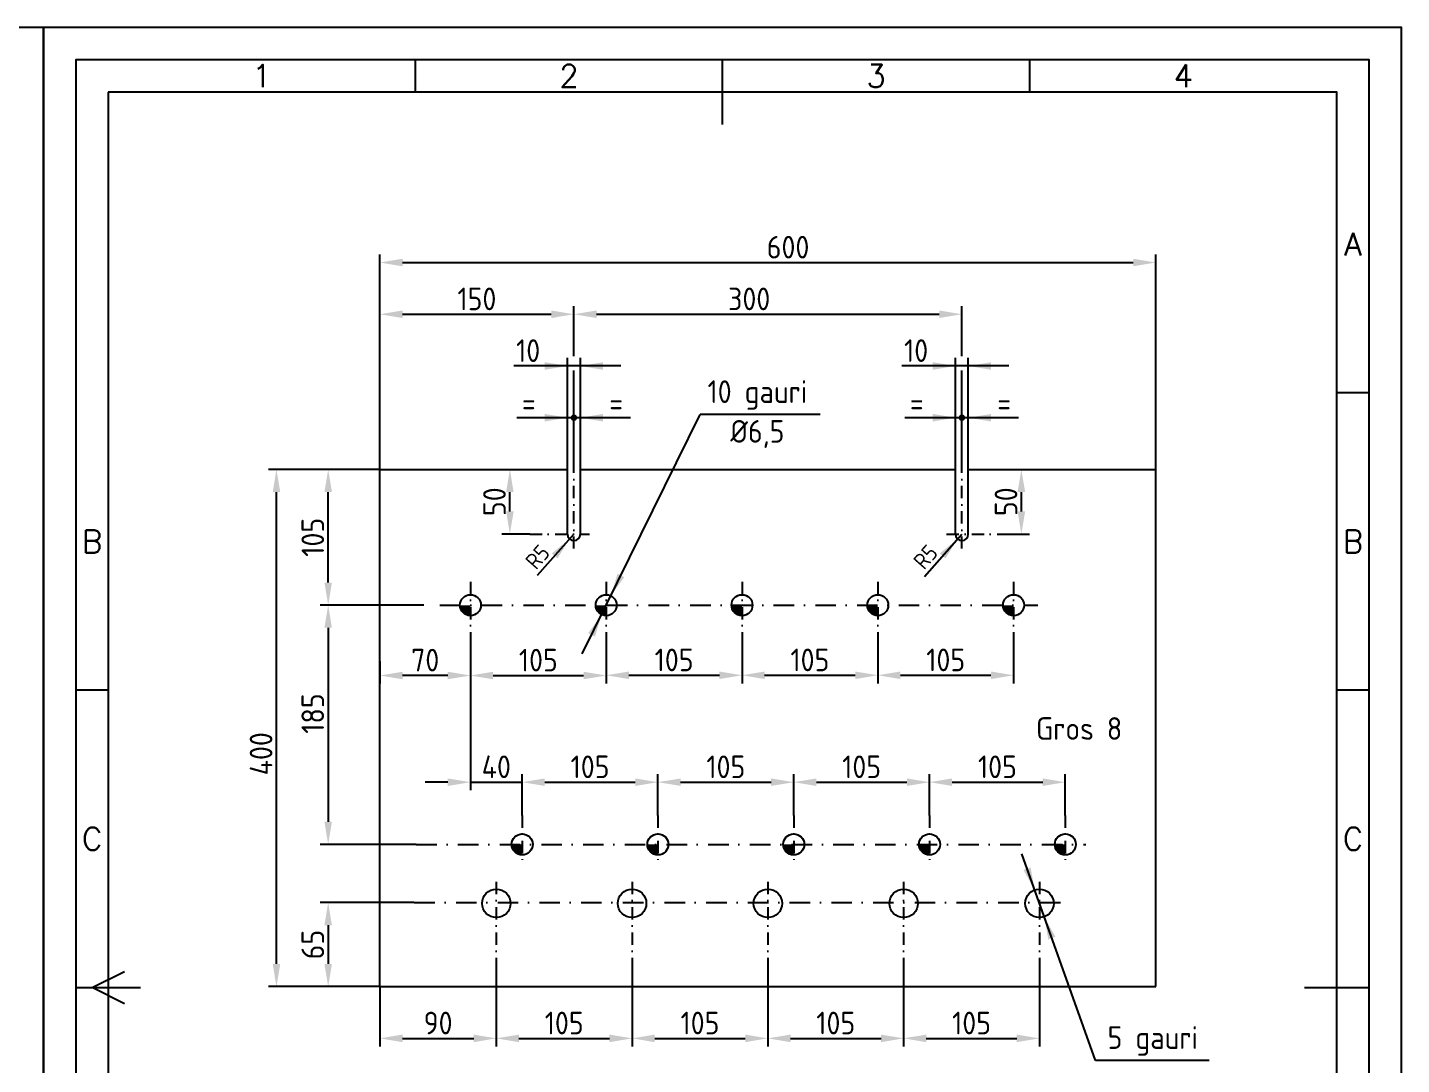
# Model space of a CAD drawing. Header units: millimetres. Extents: x 156 to 786, y 63 to 360.
# Drawn here: x 573.8 to 786.3, y 199.9 to 360.3 of the extents above; entities that cross this region are included whole.
import ezdxf
from ezdxf.enums import TextEntityAlignment as Align

# ---------------------------------------------------------------- set-up
doc = ezdxf.new("R2010")
doc.units = ezdxf.units.MM
doc.linetypes.add('DASHDOT', pattern=[25.4, 12.7, -6.35, 0, -6.35])
doc.linetypes.add('DASHDOT2', pattern=[12.7, 6.35, -3.175, 0, -3.175])
for name, color, linetype in [('AXE', 1, 'DASHDOT2'), ('COTE', 1, 'DASHDOT2'), ('LIN_GR', 3, 'Continuous')]:
    doc.layers.add(name, color=color, linetype=linetype)
doc.styles.add('ISO', font='SIMPLEX.shx')
doc.styles.add('ISOCPR', font='isocp.shx')
doc.dimstyles.new('ISO-25', dxfattribs={"dimtxt": 2.5, "dimasz": 2.5, "dimexe": 1.25, "dimexo": 0.625, "dimtad": 1, "dimtxsty": 'Standard', "dimcen": 2.5, "dimadec": 0, "dimazin": 0, "dimtfac": 1, "dimtmove": 0, "dimatfit": 3, "dimfxl": 1, "dimarcsym": 0})

# ---------------------------------------------------------------- blocks, each defined once
blk = doc.blocks.new('*D15')
at = {"layer": 'COTE', "color": 1, "linetype": 'Continuous', "transparency": 16777216}
for p, q in [((628.26, 291.98), (611.01, 291.98)), ((612.26, 215.48), (612.26, 288.48)), ((628.26, 211.98), (611.01, 211.98))]:
    blk.add_line(p, q, dxfattribs=at)
for points in [[(611.68, 288.48), (612.84, 288.48), (612.26, 291.98)], [(611.68, 215.48), (612.84, 215.48), (612.26, 211.98)]]:
    blk.add_solid(points, dxfattribs=at)
at = {"layer": 'Defpoints', "color": 0, "linetype": 'Continuous', "transparency": 16777216}
for p in [(612.26, 291.98), (628.26, 291.98), (628.26, 211.98)]:
    blk.add_point(p, dxfattribs=at)
at = {"layer": 'COTE', "color": 1, "linetype": 'Continuous', "transparency": 16777216, "insert": (609.88, 248), "char_height": 3.5, "attachment_point": 5, "rotation": 90, "style": 'ISOCPR'}
blk.add_mtext('400', dxfattribs=at)
blk = doc.blocks.new('*D16')
at = {"layer": 'COTE', "color": 1, "linetype": 'Continuous', "transparency": 16777216}
for p, q in [((628.26, 291.98), (619.01, 291.98)), ((620.26, 274.48), (620.26, 288.48)), ((635.05, 270.98), (619.01, 270.98))]:
    blk.add_line(p, q, dxfattribs=at)
for points in [[(619.68, 288.48), (620.84, 288.48), (620.26, 291.98)], [(619.68, 274.48), (620.84, 274.48), (620.26, 270.98)]]:
    blk.add_solid(points, dxfattribs=at)
at = {"layer": 'Defpoints', "color": 0, "linetype": 'Continuous', "transparency": 16777216}
for p in [(620.26, 291.98), (628.26, 291.98), (635.05, 270.98)]:
    blk.add_point(p, dxfattribs=at)
at = {"layer": 'COTE', "color": 1, "linetype": 'Continuous', "transparency": 16777216, "insert": (617.88, 281.48), "char_height": 3.5, "attachment_point": 5, "rotation": 90, "style": 'ISOCPR'}
blk.add_mtext('105', dxfattribs=at)
blk = doc.blocks.new('*D17')
at = {"layer": 'COTE', "color": 1, "linetype": 'Continuous', "transparency": 16777216}
for p, q in [((709.26, 216.22), (709.26, 202.73)), ((730.26, 216.02), (730.26, 202.73)), ((712.76, 203.98), (726.76, 203.98))]:
    blk.add_line(p, q, dxfattribs=at)
for points in [[(712.76, 204.56), (712.76, 203.39), (709.26, 203.98)], [(726.76, 204.56), (726.76, 203.39), (730.26, 203.98)]]:
    blk.add_solid(points, dxfattribs=at)
at = {"layer": 'Defpoints', "color": 0, "linetype": 'Continuous', "transparency": 16777216}
for p in [(709.26, 216.22), (730.26, 216.02), (730.26, 203.98)]:
    blk.add_point(p, dxfattribs=at)
at = {"layer": 'COTE', "color": 1, "linetype": 'Continuous', "transparency": 16777216, "insert": (719.76, 206.35), "char_height": 3.5, "attachment_point": 5, "style": 'ISOCPR'}
blk.add_mtext('105', dxfattribs=at)
blk = doc.blocks.new('*D18')
at = {"layer": 'COTE', "color": 1, "linetype": 'Continuous', "transparency": 16777216}
for p, q in [((713.26, 238.45), (713.26, 244.85)), ((734.26, 238.45), (734.26, 244.85)), ((716.76, 243.6), (730.76, 243.6))]:
    blk.add_line(p, q, dxfattribs=at)
for points in [[(716.76, 244.18), (716.76, 243.02), (713.26, 243.6)], [(730.76, 244.18), (730.76, 243.02), (734.26, 243.6)]]:
    blk.add_solid(points, dxfattribs=at)
at = {"layer": 'Defpoints', "color": 0, "linetype": 'Continuous', "transparency": 16777216}
for p in [(734.26, 243.6), (713.26, 238.45), (734.26, 238.45)]:
    blk.add_point(p, dxfattribs=at)
at = {"layer": 'COTE', "color": 1, "linetype": 'Continuous', "transparency": 16777216, "insert": (723.76, 245.98), "char_height": 3.5, "attachment_point": 5, "style": 'ISOCPR'}
blk.add_mtext('105', dxfattribs=at)
blk = doc.blocks.new('*D19')
at = {"layer": 'COTE', "color": 1, "linetype": 'Continuous', "transparency": 16777216}
for p, q in [((705.26, 266), (705.26, 258.89)), ((726.26, 266), (726.26, 258.89)), ((708.76, 260.14), (722.76, 260.14))]:
    blk.add_line(p, q, dxfattribs=at)
for points in [[(708.76, 260.72), (708.76, 259.55), (705.26, 260.14)], [(722.76, 260.72), (722.76, 259.55), (726.26, 260.14)]]:
    blk.add_solid(points, dxfattribs=at)
at = {"layer": 'Defpoints', "color": 0, "linetype": 'Continuous', "transparency": 16777216}
for p in [(705.26, 266), (726.26, 266), (726.26, 260.14)]:
    blk.add_point(p, dxfattribs=at)
at = {"layer": 'COTE', "color": 1, "linetype": 'Continuous', "transparency": 16777216, "insert": (715.76, 262.51), "char_height": 3.5, "attachment_point": 5, "style": 'ISOCPR'}
blk.add_mtext('105', dxfattribs=at)
blk = doc.blocks.new('*D20')
at = {"layer": 'COTE', "color": 1, "linetype": 'Continuous', "transparency": 16777216}
for p, q in [((646.26, 216.08), (646.26, 202.73)), ((667.26, 216.01), (667.26, 202.73)), ((649.76, 203.98), (663.76, 203.98))]:
    blk.add_line(p, q, dxfattribs=at)
for points in [[(649.76, 204.56), (649.76, 203.39), (646.26, 203.98)], [(663.76, 204.56), (663.76, 203.39), (667.26, 203.98)]]:
    blk.add_solid(points, dxfattribs=at)
at = {"layer": 'Defpoints', "color": 0, "linetype": 'Continuous', "transparency": 16777216}
for p in [(646.26, 216.08), (667.26, 216.01), (667.26, 203.98)]:
    blk.add_point(p, dxfattribs=at)
at = {"layer": 'COTE', "color": 1, "linetype": 'Continuous', "transparency": 16777216, "insert": (656.76, 206.35), "char_height": 3.5, "attachment_point": 5, "style": 'ISOCPR'}
blk.add_mtext('105', dxfattribs=at)
blk = doc.blocks.new('*D21')
at = {"layer": 'COTE', "color": 1, "linetype": 'Continuous', "transparency": 16777216}
for p, q in [((650.26, 238.45), (650.26, 244.85)), ((671.26, 238.45), (671.26, 244.85)), ((653.76, 243.6), (667.76, 243.6))]:
    blk.add_line(p, q, dxfattribs=at)
for points in [[(653.76, 244.18), (653.76, 243.02), (650.26, 243.6)], [(667.76, 244.18), (667.76, 243.02), (671.26, 243.6)]]:
    blk.add_solid(points, dxfattribs=at)
at = {"layer": 'Defpoints', "color": 0, "linetype": 'Continuous', "transparency": 16777216}
for p in [(671.26, 243.6), (650.26, 238.45), (671.26, 238.45)]:
    blk.add_point(p, dxfattribs=at)
at = {"layer": 'COTE', "color": 1, "linetype": 'Continuous', "transparency": 16777216, "insert": (660.76, 245.98), "char_height": 3.5, "attachment_point": 5, "style": 'ISOCPR'}
blk.add_mtext('105', dxfattribs=at)
blk = doc.blocks.new('*D22')
at = {"layer": 'COTE', "color": 1, "linetype": 'Continuous', "transparency": 16777216}
for p, q in [((663.26, 266), (663.26, 258.89)), ((684.26, 266), (684.26, 258.89)), ((666.76, 260.14), (680.76, 260.14))]:
    blk.add_line(p, q, dxfattribs=at)
for points in [[(666.76, 260.72), (666.76, 259.55), (663.26, 260.14)], [(680.76, 260.72), (680.76, 259.55), (684.26, 260.14)]]:
    blk.add_solid(points, dxfattribs=at)
at = {"layer": 'Defpoints', "color": 0, "linetype": 'Continuous', "transparency": 16777216}
for p in [(663.26, 266), (684.26, 266), (684.26, 260.14)]:
    blk.add_point(p, dxfattribs=at)
at = {"layer": 'COTE', "color": 1, "linetype": 'Continuous', "transparency": 16777216, "insert": (673.76, 262.51), "char_height": 3.5, "attachment_point": 5, "style": 'ISOCPR'}
blk.add_mtext('105', dxfattribs=at)
blk = doc.blocks.new('*D23')
at = {"layer": 'COTE', "color": 1, "linetype": 'Continuous', "transparency": 16777216}
for p, q in [((642.26, 260.1), (642.26, 242.35)), ((650.26, 238.45), (650.26, 244.85)), ((638.76, 243.6), (635.26, 243.6)), ((642.26, 243.6), (650.26, 243.6)), ((653.76, 243.6), (657.26, 243.6))]:
    blk.add_line(p, q, dxfattribs=at)
for points in [[(638.76, 244.18), (638.76, 243.02), (642.26, 243.6)], [(653.76, 244.18), (653.76, 243.02), (650.26, 243.6)]]:
    blk.add_solid(points, dxfattribs=at)
at = {"layer": 'Defpoints', "color": 0, "linetype": 'Continuous', "transparency": 16777216}
for p in [(642.26, 260.1), (650.26, 243.6), (650.26, 238.45)]:
    blk.add_point(p, dxfattribs=at)
at = {"layer": 'COTE', "color": 1, "linetype": 'Continuous', "transparency": 16777216, "insert": (646.26, 245.98), "char_height": 3.5, "attachment_point": 5, "style": 'ISOCPR'}
blk.add_mtext('40', dxfattribs=at)
blk = doc.blocks.new('*D24')
at = {"layer": 'COTE', "color": 1, "linetype": 'Continuous', "transparency": 16777216}
for p, q in [((635.05, 270.98), (619.01, 270.98)), ((620.26, 267.48), (620.26, 237.48)), ((633.88, 233.98), (619.01, 233.98))]:
    blk.add_line(p, q, dxfattribs=at)
for points in [[(619.68, 267.48), (620.84, 267.48), (620.26, 270.98)], [(619.68, 237.48), (620.84, 237.48), (620.26, 233.98)]]:
    blk.add_solid(points, dxfattribs=at)
at = {"layer": 'Defpoints', "color": 0, "linetype": 'Continuous', "transparency": 16777216}
for p in [(635.05, 270.98), (620.26, 233.98), (633.88, 233.98)]:
    blk.add_point(p, dxfattribs=at)
at = {"layer": 'COTE', "color": 1, "linetype": 'Continuous', "transparency": 16777216, "insert": (617.88, 254.22), "char_height": 3.5, "attachment_point": 5, "rotation": 90, "style": 'ISOCPR'}
blk.add_mtext('185', dxfattribs=at)
blk = doc.blocks.new('*D25')
at = {"layer": 'COTE', "color": 1, "linetype": 'Continuous', "transparency": 16777216}
for p, q in [((646.26, 216.08), (646.26, 202.73)), ((628.26, 211.98), (628.26, 202.73)), ((631.76, 203.98), (642.76, 203.98))]:
    blk.add_line(p, q, dxfattribs=at)
for points in [[(631.76, 204.56), (631.76, 203.39), (628.26, 203.98)], [(642.76, 204.56), (642.76, 203.39), (646.26, 203.98)]]:
    blk.add_solid(points, dxfattribs=at)
at = {"layer": 'Defpoints', "color": 0, "linetype": 'Continuous', "transparency": 16777216}
for p in [(646.26, 216.08), (628.26, 211.98), (646.26, 203.98)]:
    blk.add_point(p, dxfattribs=at)
at = {"layer": 'COTE', "color": 1, "linetype": 'Continuous', "transparency": 16777216, "insert": (637.26, 206.35), "char_height": 3.5, "attachment_point": 5, "style": 'ISOCPR'}
blk.add_mtext('90', dxfattribs=at)
blk = doc.blocks.new('*D26')
at = {"layer": 'COTE', "color": 1, "linetype": 'Continuous', "transparency": 16777216}
for p, q in [((633.58, 224.98), (619.01, 224.98)), ((620.26, 221.48), (620.26, 215.48)), ((628.26, 211.98), (619.01, 211.98))]:
    blk.add_line(p, q, dxfattribs=at)
for points in [[(619.68, 221.48), (620.84, 221.48), (620.26, 224.98)], [(619.68, 215.48), (620.84, 215.48), (620.26, 211.98)]]:
    blk.add_solid(points, dxfattribs=at)
at = {"layer": 'Defpoints', "color": 0, "linetype": 'Continuous', "transparency": 16777216}
for p in [(633.58, 224.98), (620.26, 211.98), (628.26, 211.98)]:
    blk.add_point(p, dxfattribs=at)
at = {"layer": 'COTE', "color": 1, "linetype": 'Continuous', "transparency": 16777216, "insert": (617.88, 218.48), "char_height": 3.5, "attachment_point": 5, "rotation": 90, "style": 'ISOCPR'}
blk.add_mtext('65', dxfattribs=at)
blk = doc.blocks.new('*D27')
at = {"layer": 'COTE', "color": 1, "linetype": 'Continuous', "transparency": 16777216}
for p, q in [((642.26, 266), (642.26, 258.85)), ((628.26, 262.31), (628.26, 258.85)), ((638.76, 260.1), (631.76, 260.1))]:
    blk.add_line(p, q, dxfattribs=at)
for points in [[(631.76, 260.68), (631.76, 259.52), (628.26, 260.1)], [(638.76, 260.68), (638.76, 259.52), (642.26, 260.1)]]:
    blk.add_solid(points, dxfattribs=at)
at = {"layer": 'Defpoints', "color": 0, "linetype": 'Continuous', "transparency": 16777216}
for p in [(642.26, 266), (628.26, 262.31), (628.26, 260.1)]:
    blk.add_point(p, dxfattribs=at)
at = {"layer": 'COTE', "color": 1, "linetype": 'Continuous', "transparency": 16777216, "insert": (635.26, 262.48), "char_height": 3.5, "attachment_point": 5, "style": 'ISOCPR'}
blk.add_mtext('70', dxfattribs=at)
blk = doc.blocks.new('*D28')
at = {"layer": 'COTE', "color": 1, "linetype": 'Continuous', "transparency": 16777216}
for p, q in [((642.26, 266), (642.26, 258.85)), ((663.26, 266), (663.26, 258.85)), ((645.76, 260.1), (659.76, 260.1))]:
    blk.add_line(p, q, dxfattribs=at)
for points in [[(645.76, 260.68), (645.76, 259.52), (642.26, 260.1)], [(659.76, 260.68), (659.76, 259.52), (663.26, 260.1)]]:
    blk.add_solid(points, dxfattribs=at)
at = {"layer": 'Defpoints', "color": 0, "linetype": 'Continuous', "transparency": 16777216}
for p in [(642.26, 266), (663.26, 266), (663.26, 260.1)]:
    blk.add_point(p, dxfattribs=at)
at = {"layer": 'COTE', "color": 1, "linetype": 'Continuous', "transparency": 16777216, "insert": (652.76, 262.48), "char_height": 3.5, "attachment_point": 5, "style": 'ISOCPR'}
blk.add_mtext('105', dxfattribs=at)
blk = doc.blocks.new('*D29')
at = {"layer": 'COTE', "color": 1, "linetype": 'Continuous', "transparency": 16777216}
for p, q in [((692.26, 238.45), (692.26, 244.85)), ((713.26, 238.45), (713.26, 244.85)), ((695.76, 243.6), (709.76, 243.6))]:
    blk.add_line(p, q, dxfattribs=at)
for points in [[(695.76, 244.18), (695.76, 243.02), (692.26, 243.6)], [(709.76, 244.18), (709.76, 243.02), (713.26, 243.6)]]:
    blk.add_solid(points, dxfattribs=at)
at = {"layer": 'Defpoints', "color": 0, "linetype": 'Continuous', "transparency": 16777216}
for p in [(713.26, 243.6), (692.26, 238.45), (713.26, 238.45)]:
    blk.add_point(p, dxfattribs=at)
at = {"layer": 'COTE', "color": 1, "linetype": 'Continuous', "transparency": 16777216, "insert": (702.76, 245.98), "char_height": 3.5, "attachment_point": 5, "style": 'ISOCPR'}
blk.add_mtext('105', dxfattribs=at)
blk = doc.blocks.new('*D30')
at = {"layer": 'COTE', "color": 1, "linetype": 'Continuous', "transparency": 16777216}
for p, q in [((671.26, 238.45), (671.26, 244.85)), ((692.26, 238.45), (692.26, 244.85)), ((674.76, 243.6), (688.76, 243.6))]:
    blk.add_line(p, q, dxfattribs=at)
for points in [[(674.76, 244.18), (674.76, 243.02), (671.26, 243.6)], [(688.76, 244.18), (688.76, 243.02), (692.26, 243.6)]]:
    blk.add_solid(points, dxfattribs=at)
at = {"layer": 'Defpoints', "color": 0, "linetype": 'Continuous', "transparency": 16777216}
for p in [(692.26, 243.6), (671.26, 238.45), (692.26, 238.45)]:
    blk.add_point(p, dxfattribs=at)
at = {"layer": 'COTE', "color": 1, "linetype": 'Continuous', "transparency": 16777216, "insert": (681.76, 245.98), "char_height": 3.5, "attachment_point": 5, "style": 'ISOCPR'}
blk.add_mtext('105', dxfattribs=at)
blk = doc.blocks.new('*D31')
at = {"layer": 'COTE', "color": 1, "linetype": 'Continuous', "transparency": 16777216}
for p, q in [((688.26, 216.01), (688.26, 202.73)), ((709.26, 216.22), (709.26, 202.73)), ((691.76, 203.98), (705.76, 203.98))]:
    blk.add_line(p, q, dxfattribs=at)
for points in [[(691.76, 204.56), (691.76, 203.39), (688.26, 203.98)], [(705.76, 204.56), (705.76, 203.39), (709.26, 203.98)]]:
    blk.add_solid(points, dxfattribs=at)
at = {"layer": 'Defpoints', "color": 0, "linetype": 'Continuous', "transparency": 16777216}
for p in [(688.26, 216.01), (709.26, 216.22), (709.26, 203.98)]:
    blk.add_point(p, dxfattribs=at)
at = {"layer": 'COTE', "color": 1, "linetype": 'Continuous', "transparency": 16777216, "insert": (698.76, 206.35), "char_height": 3.5, "attachment_point": 5, "style": 'ISOCPR'}
blk.add_mtext('105', dxfattribs=at)
blk = doc.blocks.new('*D32')
at = {"layer": 'COTE', "color": 1, "linetype": 'Continuous', "transparency": 16777216}
for p, q in [((667.26, 216.01), (667.26, 202.73)), ((688.26, 216.01), (688.26, 202.73)), ((670.76, 203.98), (684.76, 203.98))]:
    blk.add_line(p, q, dxfattribs=at)
for points in [[(670.76, 204.56), (670.76, 203.39), (667.26, 203.98)], [(684.76, 204.56), (684.76, 203.39), (688.26, 203.98)]]:
    blk.add_solid(points, dxfattribs=at)
at = {"layer": 'Defpoints', "color": 0, "linetype": 'Continuous', "transparency": 16777216}
for p in [(667.26, 216.01), (688.26, 216.01), (688.26, 203.98)]:
    blk.add_point(p, dxfattribs=at)
at = {"layer": 'COTE', "color": 1, "linetype": 'Continuous', "transparency": 16777216, "insert": (677.76, 206.35), "char_height": 3.5, "attachment_point": 5, "style": 'ISOCPR'}
blk.add_mtext('105', dxfattribs=at)
blk = doc.blocks.new('*D33')
at = {"layer": 'COTE', "color": 1, "linetype": 'Continuous', "transparency": 16777216}
for p, q in [((684.26, 266), (684.26, 258.89)), ((705.26, 266), (705.26, 258.89)), ((687.76, 260.14), (701.76, 260.14))]:
    blk.add_line(p, q, dxfattribs=at)
for points in [[(687.76, 260.72), (687.76, 259.55), (684.26, 260.14)], [(701.76, 260.72), (701.76, 259.55), (705.26, 260.14)]]:
    blk.add_solid(points, dxfattribs=at)
at = {"layer": 'Defpoints', "color": 0, "linetype": 'Continuous', "transparency": 16777216}
for p in [(684.26, 266), (705.26, 266), (705.26, 260.14)]:
    blk.add_point(p, dxfattribs=at)
at = {"layer": 'COTE', "color": 1, "linetype": 'Continuous', "transparency": 16777216, "insert": (694.76, 262.51), "char_height": 3.5, "attachment_point": 5, "style": 'ISOCPR'}
blk.add_mtext('105', dxfattribs=at)
blk = doc.blocks.new('*D34')
at = {"layer": 'COTE', "color": 1, "linetype": 'Continuous', "transparency": 16777216}
for p, q in [((658.26, 309.52), (658.26, 317.23)), ((718.26, 309.5), (718.26, 317.23)), ((661.76, 315.98), (714.76, 315.98))]:
    blk.add_line(p, q, dxfattribs=at)
for points in [[(661.76, 316.56), (661.76, 315.39), (658.26, 315.98)], [(714.76, 316.56), (714.76, 315.39), (718.26, 315.98)]]:
    blk.add_solid(points, dxfattribs=at)
at = {"layer": 'Defpoints', "color": 0, "linetype": 'Continuous', "transparency": 16777216}
for p in [(718.26, 315.98), (658.26, 309.52), (718.26, 309.5)]:
    blk.add_point(p, dxfattribs=at)
at = {"layer": 'COTE', "color": 1, "linetype": 'Continuous', "transparency": 16777216, "insert": (685.37, 318.35), "char_height": 3.5, "attachment_point": 5, "style": 'ISOCPR'}
blk.add_mtext('300', dxfattribs=at)
blk = doc.blocks.new('*D35')
at = {"layer": 'COTE', "color": 1, "linetype": 'Continuous', "transparency": 16777216}
for p, q in [((628.26, 291.98), (628.26, 325.23)), ((748.26, 291.98), (748.26, 325.23)), ((631.76, 323.98), (744.76, 323.98))]:
    blk.add_line(p, q, dxfattribs=at)
for points in [[(631.76, 324.56), (631.76, 323.39), (628.26, 323.98)], [(744.76, 324.56), (744.76, 323.39), (748.26, 323.98)]]:
    blk.add_solid(points, dxfattribs=at)
at = {"layer": 'Defpoints', "color": 0, "linetype": 'Continuous', "transparency": 16777216}
for p in [(748.26, 323.98), (628.26, 291.98), (748.26, 291.98)]:
    blk.add_point(p, dxfattribs=at)
at = {"layer": 'COTE', "color": 1, "linetype": 'Continuous', "transparency": 16777216, "insert": (691.38, 326.35), "char_height": 3.5, "attachment_point": 5, "style": 'ISOCPR'}
blk.add_mtext('600', dxfattribs=at)
blk = doc.blocks.new('*D36')
at = {"layer": 'COTE', "color": 1, "linetype": 'Continuous', "transparency": 16777216}
for p, q in [((628.26, 291.98), (628.26, 317.23)), ((658.26, 309.52), (658.26, 317.23)), ((631.76, 315.98), (654.76, 315.98))]:
    blk.add_line(p, q, dxfattribs=at)
for points in [[(631.76, 316.56), (631.76, 315.39), (628.26, 315.98)], [(654.76, 316.56), (654.76, 315.39), (658.26, 315.98)]]:
    blk.add_solid(points, dxfattribs=at)
at = {"layer": 'Defpoints', "color": 0, "linetype": 'Continuous', "transparency": 16777216}
for p in [(658.26, 315.98), (658.26, 309.52), (628.26, 291.98)]:
    blk.add_point(p, dxfattribs=at)
at = {"layer": 'COTE', "color": 1, "linetype": 'Continuous', "transparency": 16777216, "insert": (643.26, 318.35), "char_height": 3.5, "attachment_point": 5, "style": 'ISOCPR'}
blk.add_mtext('150', dxfattribs=at)
blk = doc.blocks.new('*D37')
at = {"layer": 'COTE', "color": 1, "linetype": 'Continuous', "transparency": 16777216}
for p, q in [((647.39, 291.98), (649.61, 291.98)), ((648.36, 285.48), (648.36, 288.48)), ((651.43, 281.98), (647.11, 281.98))]:
    blk.add_line(p, q, dxfattribs=at)
for points in [[(647.78, 288.48), (648.94, 288.48), (648.36, 291.98)], [(647.78, 285.48), (648.94, 285.48), (648.36, 281.98)]]:
    blk.add_solid(points, dxfattribs=at)
at = {"layer": 'Defpoints', "color": 0, "linetype": 'Continuous', "transparency": 16777216}
for p in [(647.39, 291.98), (648.36, 291.98), (651.43, 281.98)]:
    blk.add_point(p, dxfattribs=at)
at = {"layer": 'COTE', "color": 1, "linetype": 'Continuous', "transparency": 16777216, "insert": (645.98, 286.98), "char_height": 3.5, "attachment_point": 5, "rotation": 90, "style": 'ISOCPR'}
blk.add_mtext('50', dxfattribs=at)
blk = doc.blocks.new('*D38')
at = {"layer": 'COTE', "color": 1, "linetype": 'Continuous', "transparency": 16777216}
for p, q in [((725.83, 291.98), (728.71, 291.98)), ((727.46, 285.48), (727.46, 288.48)), ((725.43, 281.98), (728.71, 281.98))]:
    blk.add_line(p, q, dxfattribs=at)
for points in [[(726.88, 288.48), (728.05, 288.48), (727.46, 291.98)], [(726.88, 285.48), (728.05, 285.48), (727.46, 281.98)]]:
    blk.add_solid(points, dxfattribs=at)
at = {"layer": 'Defpoints', "color": 0, "linetype": 'Continuous', "transparency": 16777216}
for p in [(725.83, 291.98), (727.46, 291.98), (725.43, 281.98)]:
    blk.add_point(p, dxfattribs=at)
at = {"layer": 'COTE', "color": 1, "linetype": 'Continuous', "transparency": 16777216, "insert": (725.09, 286.98), "char_height": 3.5, "attachment_point": 5, "rotation": 90, "style": 'ISOCPR'}
blk.add_mtext('50', dxfattribs=at)

msp = doc.modelspace()

# ---------------------------------------------------------------- hatches: boundary and pattern name
at = {"layer": 'COTE', "linetype": 'Continuous'}
for points in [[(642.26, 270.9766), (640.635, 270.9766, 0.41421356), (642.26, 269.3516)], [(663.26, 270.9766), (661.635, 270.9766, 0.41421356), (663.26, 269.3516)], [(684.26, 270.9766), (682.635, 270.9766, 0.41421356), (684.26, 269.3516)], [(705.26, 270.9766), (703.635, 270.9766, 0.41421356), (705.26, 269.3516)], [(726.26, 270.9766), (724.635, 270.9766, 0.41421356), (726.26, 269.3516)], [(650.26, 233.9766), (648.635, 233.9766, 0.41421356), (650.26, 232.3516)], [(671.26, 233.9766), (669.635, 233.9766, 0.41421356), (671.26, 232.3516)], [(692.26, 233.9766), (690.635, 233.9766, 0.41421356), (692.26, 232.3516)], [(713.26, 233.9766), (711.635, 233.9766, 0.41421356), (713.26, 232.3516)], [(734.26, 233.9766), (732.635, 233.9766, 0.41421356), (734.26, 232.3516)]]:
    msp.add_hatch(color=2, dxfattribs=at).paths.add_polyline_path(points)

# ---------------------------------------------------------------- linework, layer by layer
at = {"color": 70}
for p, q in [((633.7552, 350.3333), (633.7552, 355.3333)), ((681.2552, 345.3333), (681.2552, 355.3333)), ((728.7552, 350.3333), (728.7552, 355.3333)), ((781.2552, 303.8333), (776.2552, 303.8333)), ((586.2552, 257.8333), (581.2552, 257.8333)), ((781.2552, 257.8333), (776.2552, 257.8333)), ((583.7552, 211.8333), (588.7552, 214.3333)), ((581.2552, 211.8333), (591.2552, 211.8333)), ((588.7552, 209.3333), (583.7552, 211.8333)), ((771.2552, 211.8333), (781.2552, 211.8333))]:
    msp.add_line(p, q, dxfattribs=at)
at = {"color": 1}
for p, q in [((659.554, 263.4603), (677.7952, 300.456)), ((696.351, 300.456), (677.7952, 300.456)), ((716.26, 299.9766), (712.76, 299.9766)), ((756.5242, 200.5506), (738.9445, 200.5506))]:
    msp.add_line(p, q, dxfattribs=at)
at = {"color": 7}
for p, q in [((628.26, 211.9766), (628.26, 291.9766)), ((628.26, 291.9766), (657.26, 291.9766)), ((657.26, 281.9766), (657.26, 291.9766)), ((659.26, 291.9766), (717.26, 291.9766)), ((659.26, 281.9766), (659.26, 291.9766)), ((717.26, 281.9766), (717.26, 291.9766)), ((719.26, 291.9766), (748.26, 291.9766)), ((719.26, 281.9766), (719.26, 291.9766)), ((748.26, 211.9766), (748.26, 291.9766)), ((717.26, 288.0394), (717.26, 288.6644)), ((719.26, 288.0394), (719.26, 288.6644)), ((628.26, 211.9766), (748.26, 211.9766))]:
    msp.add_line(p, q, dxfattribs=at)
at = {"color": 1, "linetype": 'DASHDOT', "ltscale": 0.15}
for p, q in [((658.26, 279.7221), (658.26, 293.2273)), ((718.26, 279.7221), (718.26, 293.2273)), ((651.4287, 281.9766), (660.6974, 281.9766)), ((715.8893, 281.9766), (725.4278, 281.9766)), ((642.26, 274.6), (642.26, 265.996)), ((663.26, 274.6), (663.26, 265.996)), ((684.26, 274.6), (684.26, 265.996)), ((705.26, 274.6), (705.26, 265.996)), ((726.26, 274.6), (726.26, 265.996)), ((650.26, 238.4513), (650.26, 230.7795)), ((671.26, 238.4513), (671.26, 230.7795)), ((692.26, 238.4513), (692.26, 230.7795)), ((713.26, 238.4513), (713.26, 230.7795)), ((734.26, 238.4513), (734.26, 230.7795)), ((646.26, 228.1666), (646.26, 216.0782)), ((667.26, 228.1666), (667.26, 216.0075)), ((688.26, 228.1666), (688.26, 216.0076)), ((709.26, 228.1666), (709.26, 216.2196)), ((730.26, 228.1666), (730.26, 216.0235))]:
    msp.add_line(p, q, dxfattribs=at)
at = {"color": 240}
for points in [[(576.2552, 360.3333), (156.2552, 360.3333), (156.2552, 63.3333), (576.2552, 63.3333)], [(786.2552, 63.3333), (786.2552, 360.3333), (576.2552, 360.3333), (576.2552, 63.3333)], [(781.2552, 68.3333), (781.2552, 355.3333), (581.2552, 355.3333), (581.2552, 68.3333)]]:
    msp.add_lwpolyline(points, close=True, dxfattribs=at)
at = {"color": 70}
msp.add_lwpolyline([(586.2552, 350.3333), (586.2552, 73.3333), (776.2552, 73.3333), (776.2552, 350.3333)], close=True, dxfattribs=at)
at = {"color": 7}
for centre in [(658.26, 281.9766), (718.26, 281.9766)]:
    msp.add_arc(centre, 1, 180, 0, dxfattribs=at)
at = {"color": 1}
for points in [[(653.76, 300.56), (653.76, 299.3933), (657.26, 299.9766)], [(662.76, 300.56), (662.76, 299.3933), (659.26, 299.9766)], [(713.76, 300.56), (713.76, 299.3933), (717.26, 299.9766)], [(722.76, 300.56), (722.76, 299.3933), (719.26, 299.9766)], [(666.0496, 275.3153), (665.0032, 275.8312), (663.9786, 272.4341)], [(661.5167, 266.1221), (660.4704, 266.638), (662.5414, 269.5192)]]:
    msp.add_solid(points, dxfattribs=at)
at = {"layer": 'AXE', "color": 1, "linetype": 'DASHDOT2', "ltscale": 0.5}
for p, q in [((637.5518, 270.9766), (730.0075, 270.9766)), ((633.8805, 233.9766), (737.4397, 233.9766)), ((633.5778, 224.9766), (734.0395, 224.9766))]:
    msp.add_line(p, q, dxfattribs=at)
at = {"layer": 'COTE', "color": 1, "linetype": 'Continuous'}
for p, q in [((657.26, 291.9766), (657.26, 309.2266)), ((659.26, 291.9766), (659.26, 309.2266)), ((717.26, 291.9766), (717.26, 309.2266)), ((719.26, 291.9766), (719.26, 309.2266)), ((665.5112, 307.9766), (648.9674, 307.9766)), ((658.26, 293.2273), (658.26, 307.275)), ((725.5112, 307.9766), (708.9674, 307.9766)), ((718.26, 293.2273), (718.26, 307.275)), ((667.0334, 299.9766), (649.4382, 299.9766)), ((727.0334, 299.9766), (709.4382, 299.9766)), ((652.6459, 275.6232), (658.2525, 281.9766)), ((712.4738, 275.4197), (718.2578, 281.9766)), ((738.9445, 200.5506), (727.5174, 232.5298))]:
    msp.add_line(p, q, dxfattribs=at)
at = {"layer": 'COTE', "color": 2, "linetype": 'Continuous', "const_width": 0.5}
for points in [[(658.01, 299.9766, 1), (658.51, 299.9766, 1)], [(718.01, 299.9766, 1), (718.51, 299.9766, 1)]]:
    msp.add_lwpolyline(points, format="xyb", close=True, dxfattribs=at)
at = {"layer": 'COTE', "color": 6, "linetype": 'Continuous'}
for centre in [(642.26, 270.9766), (663.26, 270.9766), (684.26, 270.9766), (705.26, 270.9766), (726.26, 270.9766), (650.26, 233.9766), (671.26, 233.9766), (692.26, 233.9766), (713.26, 233.9766), (734.26, 233.9766)]:
    msp.add_circle(centre, 1.625, dxfattribs=at)
at = {"layer": 'COTE', "color": 1, "linetype": 'Continuous'}
for points in [[(653.76, 308.56), (653.76, 307.3933), (657.26, 307.9766)], [(662.76, 308.56), (662.76, 307.3933), (659.26, 307.9766)], [(713.76, 308.56), (713.76, 307.3933), (717.26, 307.9766)], [(722.76, 308.56), (722.76, 307.3933), (719.26, 307.9766)], [(654.8457, 278.9879), (655.7206, 278.2161), (657.5985, 281.2267)], [(714.8531, 278.9879), (715.728, 278.2161), (717.6059, 281.2267)], [(728.8913, 230.4184), (727.7926, 230.0258), (729.5197, 226.9262)], [(732.7273, 219.6832), (731.6287, 219.2906), (731.0003, 222.7828)]]:
    msp.add_solid(points, dxfattribs=at)
at = {"layer": 'LIN_GR', "color": 3}
for centre in [(646.26, 224.8545), (667.26, 224.8545), (688.26, 224.8545), (709.26, 224.8545), (730.26, 224.8545)]:
    msp.add_circle(centre, 2.2, dxfattribs=at)

# ---------------------------------------------------------------- texts
at = {"color": 50, "style": 'ISO'}
for s, p in [('1', (610.0052, 352.8333)), ('2', (657.5052, 352.8333)), ('3', (705.0052, 352.8333)), ('4', (752.5052, 352.8333)), ('A', (778.7552, 326.8333)), ('B', (583.7552, 280.8333)), ('B', (778.7552, 280.8333)), ('C', (583.7552, 234.8333)), ('C', (778.7552, 234.8333))]:
    msp.add_text(s, height=3.5, dxfattribs=at).set_placement(p, align=Align.MIDDLE)
at = {"color": 2, "style": 'ISOCPR'}
msp.add_text('Gros 8', height=3.5, dxfattribs=at).set_placement((729.7239, 250.1515))
at = {"color": 1, "char_height": 3.5, "attachment_point": 5, "style": 'ISOCPR'}
for s, insert in [('10 gauri', (686.6364, 303.4757)), ('=', (651.2872, 302.3516)), ('=', (664.7965, 302.3516)), ('=', (711.2872, 302.3516)), ('=', (724.7965, 302.3516)), ('%%c6,5', (686.6364, 297.4566)), ('5 gauri', (747.7857, 203.5704))]:
    msp.add_mtext(s, dxfattribs=dict(at, insert=insert))
at = {"layer": 'COTE', "color": 1, "linetype": 'Continuous', "char_height": 3.5, "attachment_point": 5, "style": 'ISOCPR'}
for insert in [(651.1845, 310.3516), (711.1845, 310.3516)]:
    msp.add_mtext('10', dxfattribs=dict(at, insert=insert))
at = {"layer": 'COTE', "color": 1, "linetype": 'Continuous', "char_height": 2.5, "attachment_point": 5, "rotation": 48.583592, "style": 'ISOCPR'}
for insert in [(652.6435, 278.444), (712.6509, 278.444)]:
    msp.add_mtext('R5', dxfattribs=dict(at, insert=insert))

# ---------------------------------------------------------------- dimensions: what is measured, and where the dimension line sits
at = {"layer": 'COTE', "color": 2, "linetype": 'Continuous'}
for base, p1, p2, picture, middle in [((748.26, 323.9766), (628.26, 291.9766), (748.26, 291.9766), '*D35', (691.3763, 323.9766)), ((718.26, 315.9766), (658.26, 309.5174), (718.26, 309.5019), '*D34', (685.3653, 315.9766))]:
    dim = msp.add_linear_dim(base=base, p1=p1, p2=p2, dimstyle='ISO-25', override={"dimtxt": 3.5, "dimasz": 3.5, "dimexo": 0, "dimlfac": 5, "dimtxsty": 'ISOCPR', "dimcen": 3.5, "dimclrd": 1, "dimclre": 1, "dimclrt": 1, "dimlwd": -1, "dimlwe": -1}, dxfattribs=at)
    dim.commit()
    dim.dimension.update_dxf_attribs({"geometry": picture, "text_midpoint": middle, "dimtype": 160})
dim = msp.add_linear_dim(base=(658.26, 315.9766), p1=(628.26, 291.9766), p2=(658.26, 309.5174), dimstyle='ISO-25', override={"dimtxt": 3.5, "dimasz": 3.5, "dimexo": 0, "dimlfac": 5, "dimtxsty": 'ISOCPR', "dimcen": 3.5, "dimclrd": 1, "dimclre": 1, "dimclrt": 1, "dimlwd": -1, "dimlwe": -1}, dxfattribs=at)
dim.commit()
dim.dimension.update_dxf_attribs({"geometry": '*D36', "text_midpoint": (643.26, 318.3516)})
at = {"layer": 'COTE', "color": 1, "linetype": 'Continuous'}
for base, p1, p2, picture, middle in [((612.26, 291.9766), (628.26, 211.9766), (628.26, 291.9766), '*D15', (612.26, 247.9982)), ((620.26, 233.9766), (635.0518, 270.9766), (633.8805, 233.9766), '*D24', (620.26, 254.2221))]:
    dim = msp.add_linear_dim(base=base, p1=p1, p2=p2, angle=90, dimstyle='ISO-25', override={"dimtxt": 3.5, "dimasz": 3.5, "dimexo": 0, "dimlfac": 5, "dimtxsty": 'ISOCPR', "dimcen": 3.5, "dimclrd": 1, "dimclre": 1, "dimclrt": 1, "dimlwd": -1, "dimlwe": -1}, dxfattribs=at)
    dim.commit()
    dim.dimension.update_dxf_attribs({"geometry": picture, "text_midpoint": middle, "dimtype": 160})
for base, p1, p2, picture, middle in [((620.26, 291.9766), (635.0518, 270.9766), (628.26, 291.9766), '*D16', (617.885, 281.4766)), ((648.3588, 291.9766), (651.4287, 281.9766), (647.3903, 291.9766), '*D37', (645.9838, 286.9766)), ((727.4637, 291.9766), (725.4278, 281.9766), (725.826, 291.9766), '*D38', (725.0887, 286.9766)), ((620.26, 211.9766), (633.5778, 224.9766), (628.26, 211.9766), '*D26', (617.885, 218.4766))]:
    dim = msp.add_linear_dim(base=base, p1=p1, p2=p2, angle=90, dimstyle='ISO-25', override={"dimtxt": 3.5, "dimasz": 3.5, "dimexo": 0, "dimlfac": 5, "dimtxsty": 'ISOCPR', "dimcen": 3.5, "dimclrd": 1, "dimclre": 1, "dimclrt": 1, "dimlwd": -1, "dimlwe": -1}, dxfattribs=at)
    dim.commit()
    dim.dimension.update_dxf_attribs({"geometry": picture, "text_midpoint": middle})
for base, p1, p2, picture, middle in [((628.26, 260.1016), (642.26, 265.996), (628.26, 262.308), '*D27', (635.26, 262.4766)), ((663.26, 260.1016), (642.26, 265.996), (663.26, 265.996), '*D28', (652.76, 262.4766)), ((684.26, 260.1354), (663.26, 265.996), (684.26, 265.996), '*D22', (673.76, 262.5104)), ((705.26, 260.1354), (684.26, 265.996), (705.26, 265.996), '*D33', (694.76, 262.5104)), ((726.26, 260.1354), (705.26, 265.996), (726.26, 265.996), '*D19', (715.76, 262.5104)), ((650.26, 243.6016), (642.26, 260.1016), (650.26, 238.4513), '*D23', (646.26, 245.9766)), ((671.26, 243.6016), (650.26, 238.4513), (671.26, 238.4513), '*D21', (660.76, 245.9766)), ((692.26, 243.6016), (671.26, 238.4513), (692.26, 238.4513), '*D30', (681.76, 245.9766)), ((713.26, 243.6016), (692.26, 238.4513), (713.26, 238.4513), '*D29', (702.76, 245.9766)), ((734.26, 243.6016), (713.26, 238.4513), (734.26, 238.4513), '*D18', (723.76, 245.9766)), ((646.26, 203.9766), (628.26, 211.9766), (646.26, 216.0782), '*D25', (637.26, 206.3516)), ((667.26, 203.9766), (646.26, 216.0782), (667.26, 216.0075), '*D20', (656.76, 206.3516)), ((688.26, 203.9766), (667.26, 216.0075), (688.26, 216.0076), '*D32', (677.76, 206.3516)), ((709.26, 203.9766), (688.26, 216.0076), (709.26, 216.2196), '*D31', (698.76, 206.3516)), ((730.26, 203.9766), (709.26, 216.2196), (730.26, 216.0235), '*D17', (719.76, 206.3516))]:
    dim = msp.add_linear_dim(base=base, p1=p1, p2=p2, dimstyle='ISO-25', override={"dimtxt": 3.5, "dimasz": 3.5, "dimexo": 0, "dimlfac": 5, "dimtxsty": 'ISOCPR', "dimcen": 3.5, "dimclrd": 1, "dimclre": 1, "dimclrt": 1, "dimlwd": -1, "dimlwe": -1}, dxfattribs=at)
    dim.commit()
    dim.dimension.update_dxf_attribs({"geometry": picture, "text_midpoint": middle})

doc.saveas('drawing.dxf')
